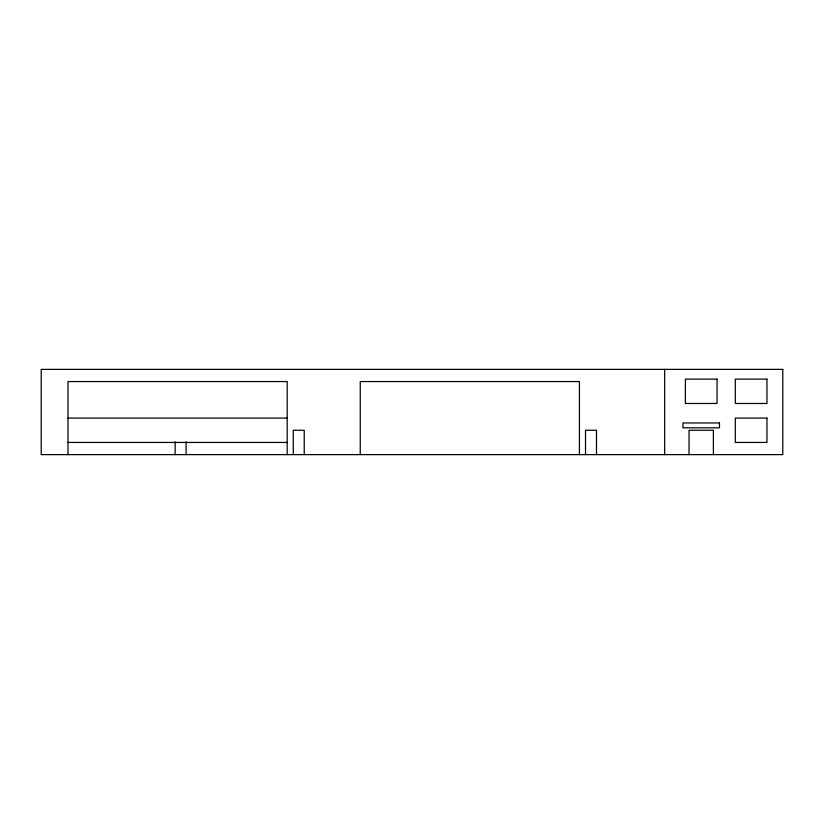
<?xml version="1.0" encoding="UTF-8"?>
<svg xmlns="http://www.w3.org/2000/svg" width="824" height="824" viewBox="0 0 824 824"><rect width="100%" height="100%" fill="white"/><g stroke="black" fill="none" stroke-linecap="round" stroke-linejoin="round"><path stroke-width="1.24" d="M67.99 418.087L287.185 418.087M67.383 442.447L287.185 442.447M713.388 454.621L713.388 430.262L689.039 430.262L689.039 454.621M664.68 369.379L664.68 454.621M596.483 454.621L596.483 430.262L585.524 430.262L585.524 454.621M579.437 454.621L579.437 381.553L360.243 381.553L360.243 454.621M304.231 454.621L304.231 430.262L293.272 430.262L293.272 454.621M287.185 454.621L287.185 381.553L67.99 381.553L67.99 454.621M186.111 441.798L186.111 454.621M175.152 441.798L175.152 454.621M782.8 369.379L41.2 369.379L41.2 454.621L782.8 454.621L782.8 369.379M717.045 379.122L685.383 379.122L685.383 403.472L717.045 403.472L717.045 379.122M766.969 379.122L735.307 379.122L735.307 403.472L766.969 403.472L766.969 379.122M766.969 418.087L735.307 418.087L735.307 442.447L766.969 442.447L766.969 418.087M719.476 422.959L682.942 422.959L682.942 427.831L719.476 427.831L719.476 422.959"/></g></svg>
